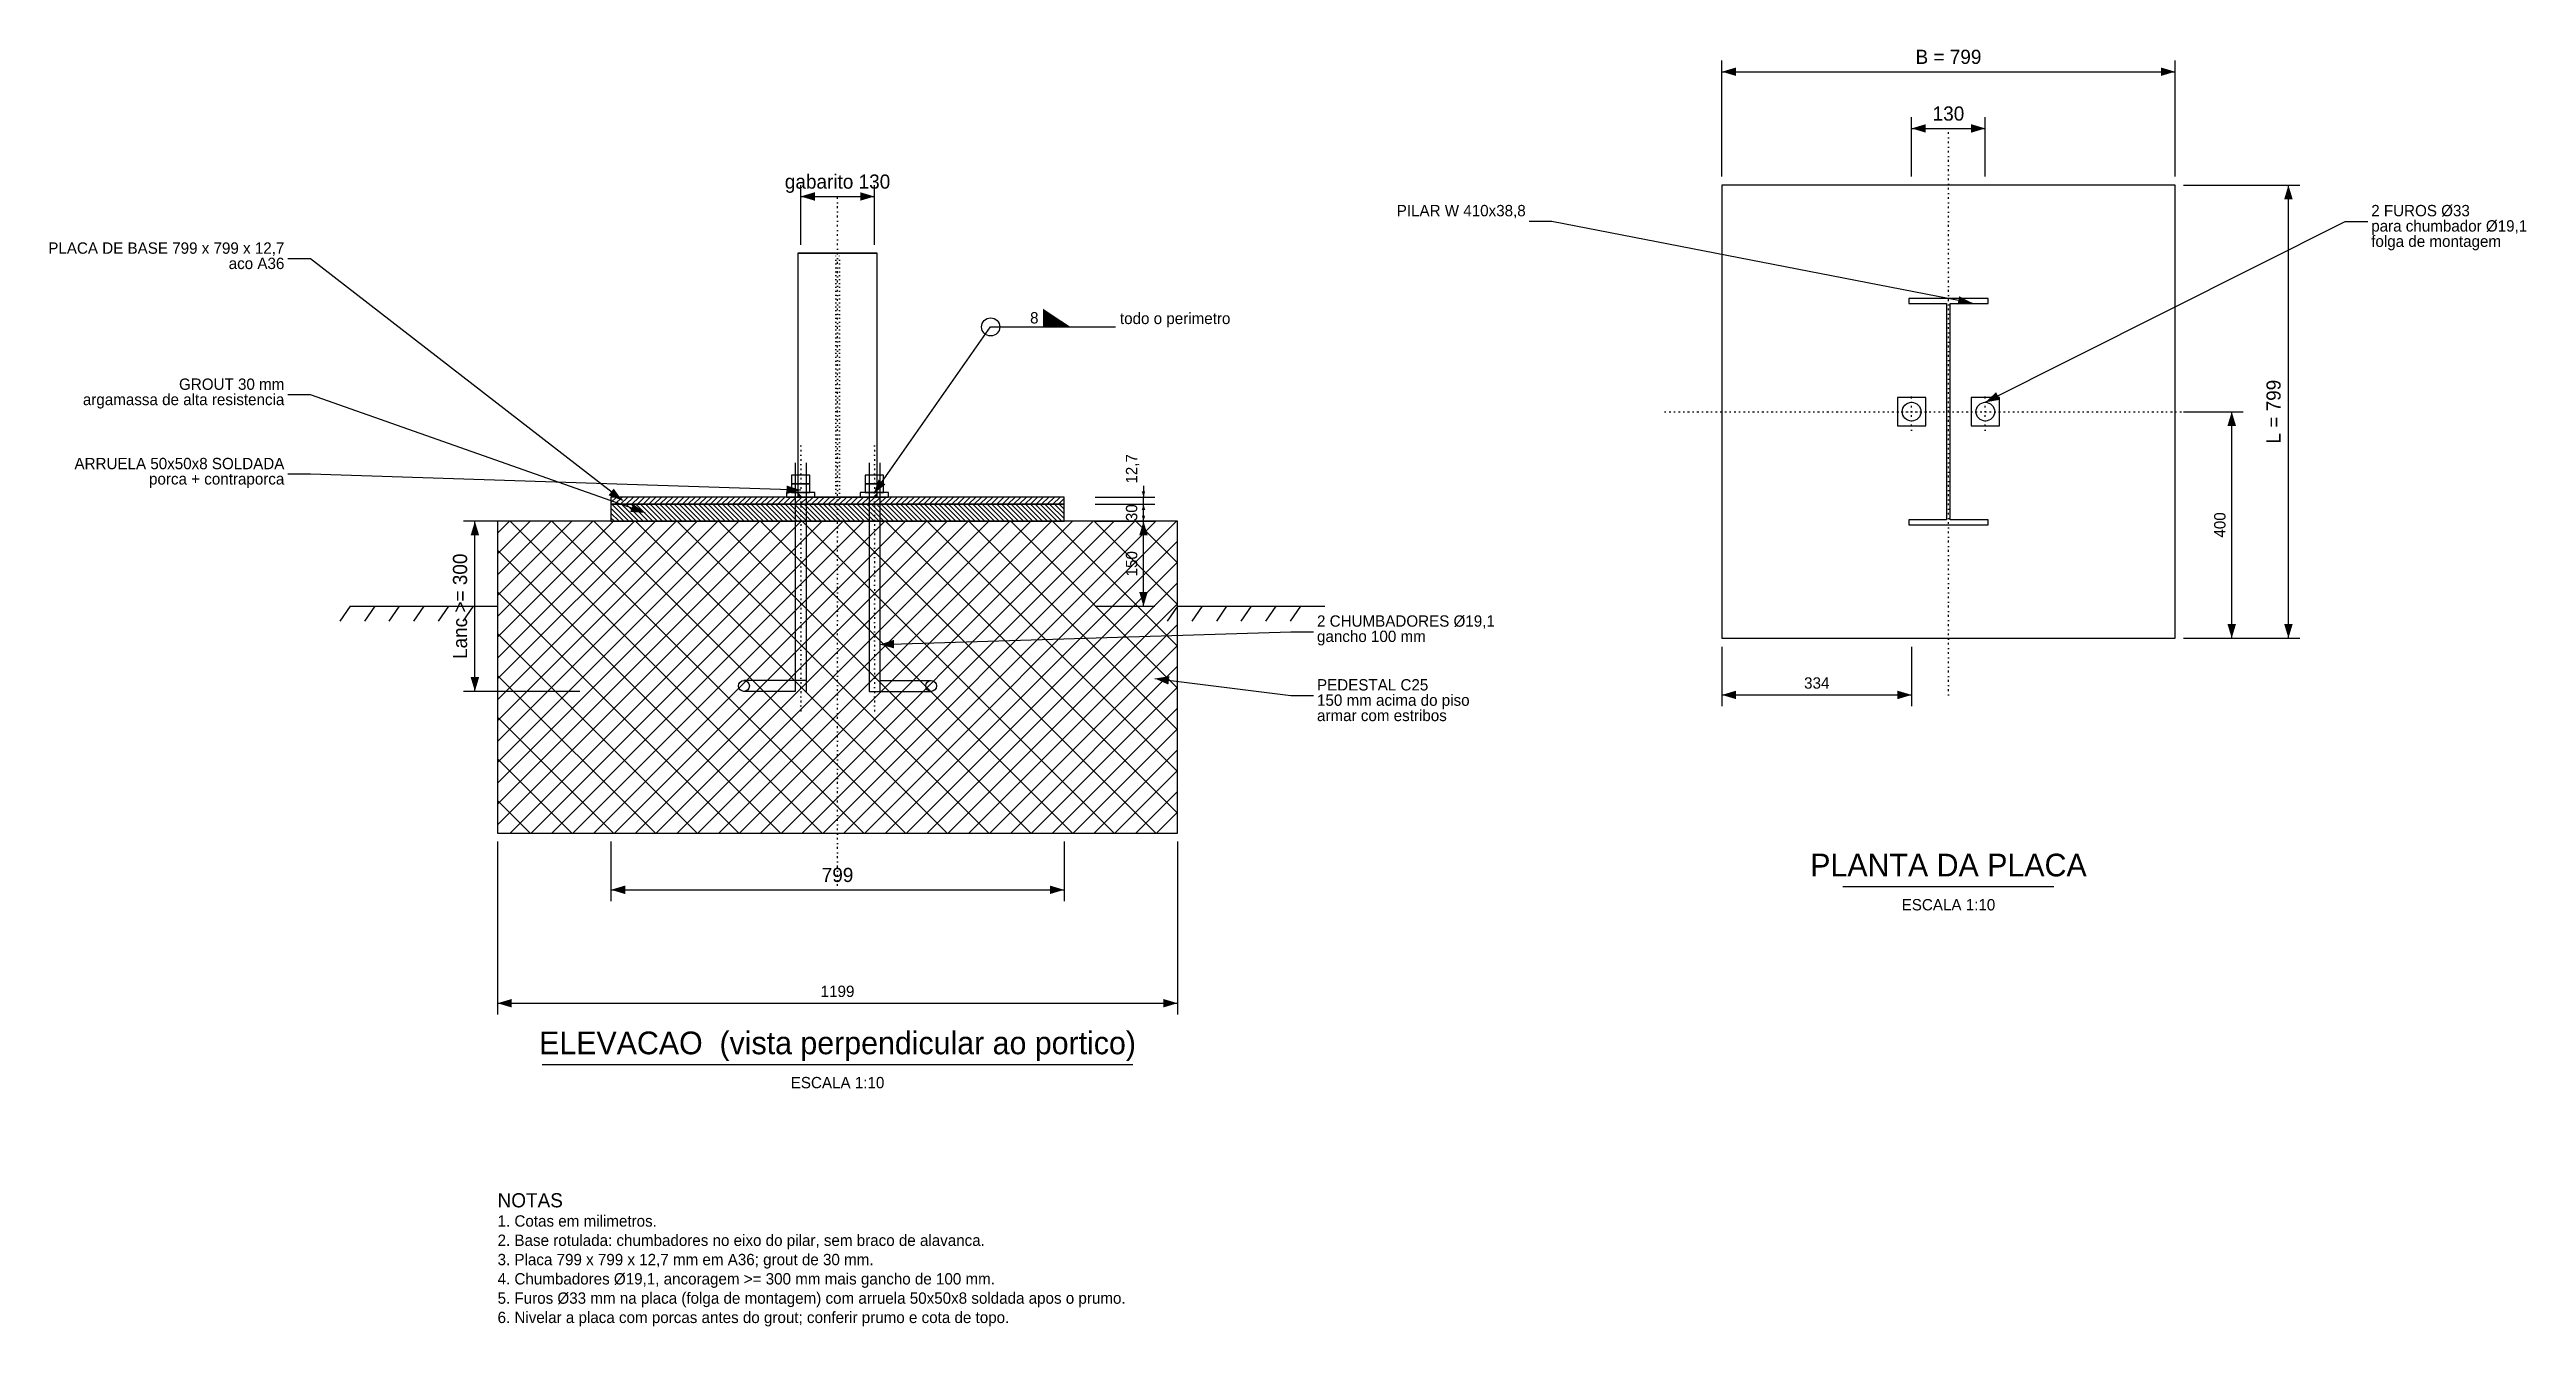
# Model space of a CAD drawing. Header units: millimetres. Extents: x -1390 to 2978, y -1270 to 982.
import ezdxf
from ezdxf.enums import TextEntityAlignment as Align

# ---------------------------------------------------------------- set-up
doc = ezdxf.new("R2010")
doc.units = ezdxf.units.MM
doc.linetypes.add('CENTER', pattern=[16.375, 0.5, -6.35, 3.175, -6.35])
doc.linetypes.add('HIDDEN', pattern=[10.024999999999999, 0.5, -6.35, 3.175])
for name, color, linetype in [('ACO', 7, 'CONTINUOUS'), ('ACO-FINO', 8, 'CONTINUOUS'), ('CONCRETO', 9, 'CONTINUOUS'), ('COTA', 3, 'CONTINUOUS'), ('EIXO', 1, 'CENTER'), ('FURO', 5, 'CONTINUOUS'), ('HACHURA', 8, 'CONTINUOUS'), ('OCULTA', 8, 'HIDDEN'), ('PARAFUSO', 5, 'CONTINUOUS'), ('SOLDA', 2, 'CONTINUOUS'), ('TEXTO', 7, 'CONTINUOUS')]:
    doc.layers.add(name, color=color, linetype=linetype)
doc.styles.get("Standard").update_dxf_attribs({"font": 'txt', "width": 0.85})

msp = doc.modelspace()

# ---------------------------------------------------------------- linework, layer by layer
at = {"layer": 'ACO'}
for points in [[(1559.5, -56.3), (2358.5, -56.3), (2358.5, 742.7), (1559.5, 742.7)], [(-70, 192.7), (70, 192.7), (70, 622.7), (-70, 622.7)], [(-399.5, 180), (399.5, 180), (399.5, 192.7), (-399.5, 192.7)], [(-90, 192.7), (-40, 192.7), (-40, 200.7), (-90, 200.7)], [(40, 192.7), (90, 192.7), (90, 200.7), (40, 200.7)]]:
    msp.add_lwpolyline(points, close=True, dxfattribs=at)
at = {"layer": 'ACO-FINO'}
msp.add_line((-70, 622.7), (70, 622.7), dxfattribs=at)
for points in [[(1889, 143.7), (2029, 143.7), (2029, 152.5), (1962.2, 152.5), (1962.2, 533.9), (2029, 533.9), (2029, 542.7), (1889, 542.7), (1889, 533.9), (1955.8, 533.9), (1955.8, 152.5), (1889, 152.5)], [(1869, 318.2), (1919, 318.2), (1919, 368.2), (1869, 368.2)], [(1999, 318.2), (2049, 318.2), (2049, 368.2), (1999, 368.2)]]:
    msp.add_lwpolyline(points, close=True, dxfattribs=at)
at = {"layer": 'CONCRETO'}
for p, q in [((-859.5, 0), (-877.7, -26)), ((-859.5, 0), (-599.5, 0)), ((-816.1667, 0), (-834.3667, -26)), ((-772.8333, 0), (-791.0333, -26)), ((-729.5, 0), (-747.7, -26)), ((-686.1667, 0), (-704.3667, -26)), ((-642.8333, 0), (-661.0333, -26)), ((599.5, 0), (581.3, -26)), ((599.5, 0), (859.5, 0)), ((642.8333, 0), (624.6333, -26)), ((686.1667, 0), (667.9667, -26)), ((729.5, 0), (711.3, -26)), ((772.8333, 0), (754.6333, -26)), ((816.1667, 0), (797.9667, -26))]:
    msp.add_line(p, q, dxfattribs=at)
for points in [[(-399.5, 150), (399.5, 150), (399.5, 180), (-399.5, 180)], [(-599.5, -400), (599.5, -400), (599.5, 150), (-599.5, 150)]]:
    msp.add_lwpolyline(points, close=True, dxfattribs=at)
at = {"layer": 'COTA'}
for p, q in [((1559.5, 757.7), (1559.5, 962.7)), ((2358.5, 757.7), (2358.5, 962.7)), ((1559.5, 942.7), (2358.5, 942.7)), ((1894, 757.7), (1894, 862.7)), ((1894, 842.7), (2024, 842.7)), ((2024, 757.7), (2024, 862.7)), ((-65, 637.7), (-65, 742.7)), ((65, 637.7), (65, 742.7)), ((2373.5, 742.7), (2578.5, 742.7)), ((2558.5, -56.3), (2558.5, 742.7)), ((-65, 722.7), (65, 722.7)), ((2373.5, 343.2), (2478.5, 343.2)), ((2458.5, -56.3), (2458.5, 343.2)), ((454.5, 192.7), (559.5, 192.7)), ((454.5, 180), (559.5, 180)), ((454.5, 180), (559.5, 180)), ((539.5, 212.7), (539.5, 192.7)), ((539.5, 180), (539.5, 192.7)), ((539.5, 150), (539.5, 180)), ((539.5, 160), (539.5, 180)), ((-454.5, 150), (-659.5, 150)), ((-639.5, -150), (-639.5, 150)), ((454.5, 150), (559.5, 150)), ((454.5, 150), (559.5, 150)), ((539.5, 0), (539.5, 150)), ((454.5, 0), (559.5, 0)), ((1559.5, -71.3), (1559.5, -176.3)), ((1894, -71.3), (1894, -176.3)), ((2373.5, -56.3), (2578.5, -56.3)), ((2373.5, -56.3), (2478.5, -56.3)), ((-454.5, -150), (-659.5, -150)), ((1559.5, -156.3), (1894, -156.3)), ((-599.5, -415), (-599.5, -720)), ((-399.5, -415), (-399.5, -520)), ((399.5, -415), (399.5, -520)), ((599.5, -415), (599.5, -720)), ((-399.5, -500), (399.5, -500)), ((-599.5, -700), (599.5, -700))]:
    msp.add_line(p, q, dxfattribs=at)
for points in [[(1559.5, 942.7), (1584.5, 935.2), (1584.5, 950.2)], [(2358.5, 942.7), (2333.5, 950.2), (2333.5, 935.2)], [(1894, 842.7), (1919, 835.2), (1919, 850.2)], [(2024, 842.7), (1999, 850.2), (1999, 835.2)], [(2558.5, 742.7), (2551, 717.7), (2566, 717.7)], [(-65, 722.7), (-40, 715.2), (-40, 730.2)], [(65, 722.7), (40, 730.2), (40, 715.2)], [(2458.5, 343.2), (2451, 318.2), (2466, 318.2)], [(539.5, 192.7), (542.5, 202.7), (536.5, 202.7)], [(539.5, 180), (536.5, 170), (542.5, 170)], [(539.5, 180), (536.5, 170), (542.5, 170)], [(-639.5, 150), (-647, 125), (-632, 125)], [(539.5, 150), (532, 125), (547, 125)], [(539.5, 150), (542.5, 160), (536.5, 160)], [(539.5, 0), (547, 25), (532, 25)], [(2458.5, -56.3), (2466, -31.3), (2451, -31.3)], [(2558.5, -56.3), (2566, -31.3), (2551, -31.3)], [(-639.5, -150), (-632, -125), (-647, -125)], [(1559.5, -156.3), (1584.5, -163.8), (1584.5, -148.8)], [(1894, -156.3), (1869, -148.8), (1869, -163.8)], [(-399.5, -500), (-374.5, -507.5), (-374.5, -492.5)], [(399.5, -500), (374.5, -492.5), (374.5, -507.5)], [(-599.5, -700), (-574.5, -707.5), (-574.5, -692.5)], [(599.5, -700), (574.5, -692.5), (574.5, -707.5)]]:
    msp.add_solid(points, dxfattribs=at)
at = {"layer": 'EIXO'}
for p, q in [((1959, -156.3), (1959, 842.7)), ((0, -500), (0, 722.7)), ((1894, 310.7), (1894, 375.7)), ((2024, 310.7), (2024, 375.7)), ((1459.5, 343.2), (2458.5, 343.2)), ((1861.5, 343.2), (1926.5, 343.2)), ((1991.5, 343.2), (2056.5, 343.2)), ((-65, 282.7), (-65, -190)), ((65, 282.7), (65, -190))]:
    msp.add_line(p, q, dxfattribs=at)
at = {"layer": 'FURO'}
for centre in [(1894, 343.2), (2024, 343.2)]:
    msp.add_circle(centre, 16.5, dxfattribs=at)
at = {"layer": 'HACHURA'}
for p, q in [((-399.5, 182.8591), (-389.6591, 192.7)), ((-368.1164, 150), (-398.1164, 180)), ((-392.4596, 180), (-379.7596, 192.7)), ((-359.6312, 150), (-389.6312, 180)), ((-382.5601, 180), (-369.8601, 192.7)), ((-351.1459, 150), (-381.1459, 180)), ((-372.6606, 180), (-359.9606, 192.7)), ((-342.6606, 150), (-372.6606, 180)), ((-334.1753, 150), (-364.1753, 180)), ((-362.7611, 180), (-350.0611, 192.7)), ((-325.69, 150), (-355.69, 180)), ((-352.8616, 180), (-340.1616, 192.7)), ((-317.2048, 150), (-347.2048, 180)), ((-342.9621, 180), (-330.2621, 192.7)), ((-308.7195, 150), (-338.7195, 180)), ((-333.0626, 180), (-320.3626, 192.7)), ((-300.2342, 150), (-330.2342, 180)), ((-323.1631, 180), (-310.4631, 192.7)), ((-291.7489, 150), (-321.7489, 180)), ((-313.2636, 180), (-300.5636, 192.7)), ((-283.2636, 150), (-313.2636, 180)), ((-274.7784, 150), (-304.7784, 180)), ((-303.3641, 180), (-290.6641, 192.7)), ((-266.2931, 150), (-296.2931, 180)), ((-293.4646, 180), (-280.7646, 192.7)), ((-257.8078, 150), (-287.8078, 180)), ((-283.5652, 180), (-270.8652, 192.7)), ((-249.3225, 150), (-279.3225, 180)), ((-273.6657, 180), (-260.9657, 192.7)), ((-240.8372, 150), (-270.8372, 180)), ((-263.7662, 180), (-251.0662, 192.7)), ((-232.3519, 150), (-262.3519, 180)), ((-253.8667, 180), (-241.1667, 192.7)), ((-223.8667, 150), (-253.8667, 180)), ((-215.3814, 150), (-245.3814, 180)), ((-243.9672, 180), (-231.2672, 192.7)), ((-206.8961, 150), (-236.8961, 180)), ((-234.0677, 180), (-221.3677, 192.7)), ((-198.4108, 150), (-228.4108, 180)), ((-224.1682, 180), (-211.4682, 192.7)), ((-189.9255, 150), (-219.9255, 180)), ((-214.2687, 180), (-201.5687, 192.7)), ((-181.4403, 150), (-211.4403, 180)), ((-204.3692, 180), (-191.6692, 192.7)), ((-172.955, 150), (-202.955, 180)), ((-194.4697, 180), (-181.7697, 192.7)), ((-164.4697, 150), (-194.4697, 180)), ((-155.9844, 150), (-185.9844, 180)), ((-184.5702, 180), (-171.8702, 192.7)), ((-147.4991, 150), (-177.4991, 180)), ((-174.6707, 180), (-161.9707, 192.7)), ((-139.0139, 150), (-169.0139, 180)), ((-164.7712, 180), (-152.0712, 192.7)), ((-130.5286, 150), (-160.5286, 180)), ((-154.8717, 180), (-142.1717, 192.7)), ((-122.0433, 150), (-152.0433, 180)), ((-144.9722, 180), (-132.2722, 192.7)), ((-113.558, 150), (-143.558, 180)), ((-135.0727, 180), (-122.3727, 192.7)), ((-105.0727, 150), (-135.0727, 180)), ((-96.5874, 150), (-126.5874, 180)), ((-125.1732, 180), (-112.4732, 192.7)), ((-88.1022, 150), (-118.1022, 180)), ((-115.2737, 180), (-102.5737, 192.7)), ((-79.6169, 150), (-109.6169, 180)), ((-105.3742, 180), (-92.6742, 192.7)), ((-71.1316, 150), (-101.1316, 180)), ((-95.4747, 180), (-82.7747, 192.7)), ((-62.6463, 150), (-92.6463, 180)), ((-85.5753, 180), (-72.8753, 192.7)), ((-54.161, 150), (-84.161, 180)), ((-75.6758, 180), (-62.9758, 192.7)), ((-45.6758, 150), (-75.6758, 180)), ((-37.1905, 150), (-67.1905, 180)), ((-65.7763, 180), (-53.0763, 192.7)), ((-28.7052, 150), (-58.7052, 180)), ((-55.8768, 180), (-43.1768, 192.7)), ((-20.2199, 150), (-50.2199, 180)), ((-45.9773, 180), (-33.2773, 192.7)), ((-11.7346, 150), (-41.7346, 180)), ((-36.0778, 180), (-23.3778, 192.7)), ((-3.2494, 150), (-33.2494, 180)), ((-26.1783, 180), (-13.4783, 192.7)), ((5.2359, 150), (-24.7641, 180)), ((-16.2788, 180), (-3.5788, 192.7)), ((13.7212, 150), (-16.2788, 180)), ((22.2065, 150), (-7.7935, 180)), ((-6.3793, 180), (6.3207, 192.7)), ((30.6918, 150), (0.6918, 180)), ((3.5202, 180), (16.2202, 192.7)), ((39.1771, 150), (9.1771, 180)), ((13.4197, 180), (26.1197, 192.7)), ((47.6623, 150), (17.6623, 180)), ((23.3192, 180), (36.0192, 192.7)), ((56.1476, 150), (26.1476, 180)), ((33.2187, 180), (45.9187, 192.7)), ((64.6329, 150), (34.6329, 180)), ((43.1182, 180), (55.8182, 192.7)), ((73.1182, 150), (43.1182, 180)), ((81.6035, 150), (51.6035, 180)), ((53.0177, 180), (65.7177, 192.7)), ((90.0887, 150), (60.0887, 180)), ((62.9172, 180), (75.6172, 192.7)), ((98.574, 150), (68.574, 180)), ((72.8167, 180), (85.5167, 192.7)), ((107.0593, 150), (77.0593, 180)), ((82.7162, 180), (95.4162, 192.7)), ((115.5446, 150), (85.5446, 180)), ((92.6157, 180), (105.3157, 192.7)), ((124.0299, 150), (94.0299, 180)), ((102.5152, 180), (115.2152, 192.7)), ((132.5152, 150), (102.5152, 180)), ((141.0004, 150), (111.0004, 180)), ((112.4146, 180), (125.1146, 192.7)), ((149.4857, 150), (119.4857, 180)), ((122.3141, 180), (135.0141, 192.7)), ((157.971, 150), (127.971, 180)), ((132.2136, 180), (144.9136, 192.7)), ((166.4563, 150), (136.4563, 180)), ((142.1131, 180), (154.8131, 192.7)), ((174.9416, 150), (144.9416, 180)), ((152.0126, 180), (164.7126, 192.7)), ((183.4268, 150), (153.4268, 180)), ((161.9121, 180), (174.6121, 192.7)), ((191.9121, 150), (161.9121, 180)), ((200.3974, 150), (170.3974, 180)), ((171.8116, 180), (184.5116, 192.7)), ((208.8827, 150), (178.8827, 180)), ((181.7111, 180), (194.4111, 192.7)), ((217.368, 150), (187.368, 180)), ((191.6106, 180), (204.3106, 192.7)), ((225.8532, 150), (195.8532, 180)), ((201.5101, 180), (214.2101, 192.7)), ((234.3385, 150), (204.3385, 180)), ((211.4096, 180), (224.1096, 192.7)), ((242.8238, 150), (212.8238, 180)), ((221.3091, 180), (234.0091, 192.7)), ((251.3091, 150), (221.3091, 180)), ((259.7944, 150), (229.7944, 180)), ((231.2086, 180), (243.9086, 192.7)), ((268.2797, 150), (238.2797, 180)), ((241.1081, 180), (253.8081, 192.7)), ((276.7649, 150), (246.7649, 180)), ((251.0076, 180), (263.7076, 192.7)), ((285.2502, 150), (255.2502, 180)), ((260.9071, 180), (273.6071, 192.7)), ((293.7355, 150), (263.7355, 180)), ((270.8066, 180), (283.5066, 192.7)), ((302.2208, 150), (272.2208, 180)), ((280.7061, 180), (293.4061, 192.7)), ((310.7061, 150), (280.7061, 180)), ((319.1913, 150), (289.1913, 180)), ((290.6056, 180), (303.3056, 192.7)), ((327.6766, 150), (297.6766, 180)), ((300.5051, 180), (313.2051, 192.7)), ((336.1619, 150), (306.1619, 180)), ((310.4045, 180), (323.1045, 192.7)), ((344.6472, 150), (314.6472, 180)), ((320.304, 180), (333.004, 192.7)), ((353.1325, 150), (323.1325, 180)), ((330.2035, 180), (342.9035, 192.7)), ((361.6177, 150), (331.6177, 180)), ((340.103, 180), (352.803, 192.7)), ((370.103, 150), (340.103, 180)), ((378.5883, 150), (348.5883, 180)), ((350.0025, 180), (362.7025, 192.7)), ((387.0736, 150), (357.0736, 180)), ((359.902, 180), (372.602, 192.7)), ((395.5589, 150), (365.5589, 180)), ((369.8015, 180), (382.5015, 192.7)), ((399.5, 154.5442), (374.0442, 180)), ((379.701, 180), (392.401, 192.7)), ((399.5, 163.0294), (382.5294, 180)), ((389.6005, 180), (399.5, 189.8995)), ((399.5, 171.5147), (391.0147, 180)), ((-599.5, -385.6048), (-63.8952, 150)), ((-599.5, -348.8352), (-100.6648, 150)), ((-599.5, -312.0657), (-137.4343, 150)), ((-599.5, -275.2961), (-174.2039, 150)), ((-599.5, -238.5266), (-210.9734, 150)), ((-599.5, -201.757), (-247.743, 150)), ((-599.5, -164.9874), (-284.5126, 150)), ((-599.5, -128.2179), (-321.2821, 150)), ((-599.5, -91.4483), (-358.0517, 150)), ((-599.5, -54.6788), (-394.8212, 150)), ((-599.5, -17.9092), (-431.5908, 150)), ((-599.5, 18.8603), (-468.3603, 150)), ((-599.5, 55.6299), (-505.1299, 150)), ((-599.5, 92.3994), (-541.8994, 150)), ((-599.5, 129.169), (-578.669, 150)), ((-577.1257, -400), (-27.1257, 150)), ((-27.1257, -400), (-577.1257, 150)), ((-540.3561, -400), (9.6439, 150)), ((-503.5866, -400), (46.4134, 150)), ((46.4134, -400), (-503.5866, 150)), ((-466.817, -400), (83.183, 150)), ((-430.0475, -400), (119.9525, 150)), ((119.9525, -400), (-430.0475, 150)), ((-376.6017, 150), (-399.5, 172.8983)), ((-385.087, 150), (-399.5, 164.413)), ((-393.5723, 150), (-399.5, 155.9277)), ((-393.2779, -400), (156.7221, 150)), ((-356.5084, -400), (193.4916, 150)), ((193.4916, -400), (-356.5084, 150)), ((-319.7388, -400), (230.2612, 150)), ((-282.9693, -400), (267.0307, 150)), ((267.0307, -400), (-282.9693, 150)), ((-246.1997, -400), (303.8003, 150)), ((-209.4302, -400), (340.5698, 150)), ((340.5698, -400), (-209.4302, 150)), ((-172.6606, -400), (377.3394, 150)), ((-135.8911, -400), (414.1089, 150)), ((414.1089, -400), (-135.8911, 150)), ((-99.1215, -400), (450.8785, 150)), ((-62.3519, -400), (487.6481, 150)), ((487.6481, -400), (-62.3519, 150)), ((-25.5824, -400), (524.4176, 150)), ((11.1872, -400), (561.1872, 150)), ((561.1872, -400), (11.1872, 150)), ((47.9567, -400), (597.9567, 150)), ((599.5, -364.7737), (84.7263, 150)), ((599.5, -291.2346), (158.2654, 150)), ((599.5, -217.6955), (231.8045, 150)), ((599.5, -144.1564), (305.3436, 150)), ((599.5, -70.6173), (378.8827, 150)), ((599.5, 2.9218), (452.4218, 150)), ((599.5, 76.4609), (525.9609, 150)), ((-100.6648, -400), (-599.5, 98.8352)), ((84.7263, -400), (599.5, 114.7737)), ((121.4958, -400), (599.5, 78.0042)), ((-174.2039, -400), (-599.5, 25.2961)), ((158.2654, -400), (599.5, 41.2346)), ((195.0349, -400), (599.5, 4.4651)), ((231.8045, -400), (599.5, -32.3045)), ((-247.743, -400), (-599.5, -48.243)), ((268.574, -400), (599.5, -69.074)), ((-321.2821, -400), (-599.5, -121.7821)), ((305.3436, -400), (599.5, -105.8436)), ((342.1131, -400), (599.5, -142.6131)), ((-394.8212, -400), (-599.5, -195.3212)), ((378.8827, -400), (599.5, -179.3827)), ((415.6522, -400), (599.5, -216.1522)), ((452.4218, -400), (599.5, -252.9218)), ((-468.3603, -400), (-599.5, -268.8603)), ((489.1913, -400), (599.5, -289.6913)), ((-541.8994, -400), (-599.5, -342.3994)), ((525.9609, -400), (599.5, -326.4609)), ((562.7304, -400), (599.5, -363.2304))]:
    msp.add_line(p, q, dxfattribs=at)
at = {"layer": 'OCULTA'}
for p, q in [((-3.2, 192.7), (-3.2, 622.7)), ((3.2, 192.7), (3.2, 622.7))]:
    msp.add_line(p, q, dxfattribs=at)
at = {"layer": 'PARAFUSO'}
for p, q in [((-74.525, 252.7), (-74.525, -150)), ((-55.475, 252.7), (-55.475, -150)), ((55.475, 252.7), (55.475, -150)), ((74.525, 252.7), (74.525, -150)), ((-55.475, -130.95), (-165, -130.95)), ((74.525, -130.95), (165, -130.95)), ((-74.525, -150), (-165, -150)), ((55.475, -150), (165, -150))]:
    msp.add_line(p, q, dxfattribs=at)
for points in [[(-81.1925, 215.94), (-48.8075, 215.94), (-48.8075, 231.18), (-81.1925, 231.18)], [(48.8075, 215.94), (81.1925, 215.94), (81.1925, 231.18), (48.8075, 231.18)], [(-81.1925, 200.7), (-48.8075, 200.7), (-48.8075, 215.94), (-81.1925, 215.94)], [(48.8075, 200.7), (81.1925, 200.7), (81.1925, 215.94), (48.8075, 215.94)]]:
    msp.add_lwpolyline(points, close=True, dxfattribs=at)
for centre in [(-165, -140.475), (165, -140.475)]:
    msp.add_arc(centre, 9.525, 0, 360, dxfattribs=at)
at = {"layer": 'SOLDA'}
for p, q in [((64, 198.7), (270, 492.7)), ((270, 492.7), (490, 492.7))]:
    msp.add_line(p, q, dxfattribs=at)
msp.add_circle((270, 492.7), 16, dxfattribs=at)
for points in [[(362.4, 492.7), (410.8, 492.7), (362.4, 524.7)], [(64, 198.7), (84.4882, 214.8705), (72.2036, 223.478)], [(-70, 192.7), (-62, 192.7), (-70, 200.7)], [(70, 192.7), (62, 192.7), (70, 200.7)]]:
    msp.add_solid(points, dxfattribs=at)
at = {"layer": 'TEXTO'}
for p, q in [((1259.5, 678.78), (1219.5, 678.78)), ((2001, 534.7), (1259.5, 678.78)), ((2024, 359.7), (2658.5, 678.78)), ((2658.5, 678.78), (2698.5, 678.78)), ((-929.5, 612.7), (-969.5, 612.7)), ((-379.5, 186.35), (-929.5, 612.7)), ((-929.5, 372.7), (-969.5, 372.7)), ((-339.5, 165), (-929.5, 372.7)), ((-929.5, 232.7), (-969.5, 232.7)), ((-65, 204.7), (-929.5, 232.7)), ((74.525, -67.5), (799.5, -45)), ((799.5, -45), (839.5, -45)), ((559.5, -127.5), (799.5, -157.5)), ((799.5, -157.5), (839.5, -157.5)), ((1773, -494.3), (2145, -494.3)), ((-520.8, -808), (520.8, -808))]:
    msp.add_line(p, q, dxfattribs=at)
for points in [[(2001, 534.7), (1977.8896, 546.8308), (1975.0284, 532.1062)], [(2024, 359.7), (2049.7044, 364.2314), (2042.9653, 377.6323)], [(-379.5, 186.35), (-394.6637, 207.5941), (-403.8536, 195.7389)], [(-339.5, 165), (-360.591, 180.3759), (-365.5719, 166.227)], [(-65, 204.7), (-89.7441, 213.0054), (-90.2297, 198.0132)], [(74.525, -67.5), (99.7456, -74.2209), (99.2803, -59.2281)], [(559.5, -127.5), (583.3767, -138.043), (585.2372, -123.1588)]]:
    msp.add_solid(points, dxfattribs=at)

# ---------------------------------------------------------------- texts
at = {"layer": 'COTA'}
for s, height, p in [('B = 799', 25, (1959, 956.45)), ('130', 25, (1959, 856.45)), ('gabarito 130', 25, (0, 736.45)), ('334', 20, (1726.75, -145.3)), ('799', 25, (0, -486.25)), ('1199', 20, (0, -689))]:
    msp.add_text(s, height=height, dxfattribs=at).set_placement(p, align=Align.CENTER)
for s, height, p in [('L = 799', 25, (2544.75, 343.2)), ('12,7', 20, (528.5, 242.35)), ('30', 20, (528.5, 165)), ('400', 20, (2447.5, 143.45)), ('Lanc >= 300', 25, (-653.25, 0)), ('150', 20, (528.5, 75))]:
    msp.add_text(s, height=height, rotation=90, dxfattribs=at).set_placement(p, align=Align.CENTER)
at = {"layer": 'SOLDA'}
msp.add_text('8', height=20, dxfattribs=at).set_placement((354.4, 498.7), align=Align.RIGHT)
msp.add_text('todo o perimetro', height=20, dxfattribs=at).set_placement((498, 497.7))
at = {"layer": 'TEXTO'}
for s, p in [('PILAR W 410x38,8', (1213.5, 687.78)), ('PLACA DE BASE 799 x 799 x 12,7', (-975.5, 621.7)), ('aco A36', (-975.5, 594.7)), ('GROUT 30 mm', (-975.5, 381.7)), ('argamassa de alta resistencia', (-975.5, 354.7)), ('ARRUELA 50x50x8 SOLDADA', (-975.5, 241.7)), ('porca + contraporca', (-975.5, 214.7))]:
    msp.add_text(s, height=20, dxfattribs=at).set_placement(p, align=Align.RIGHT)
for s, height, p in [('2 FUROS %%c33', 20, (2704.5, 687.78)), ('para chumbador %%c19,1', 20, (2704.5, 660.78)), ('folga de montagem', 20, (2704.5, 633.78)), ('gancho 100 mm', 20, (845.5, -63)), ('2 CHUMBADORES %%c19,1', 20, (845.5, -36)), ('PEDESTAL C25', 20, (845.5, -148.5)), ('150 mm acima do piso', 20, (845.5, -175.5)), ('armar com estribos', 20, (845.5, -202.5)), ('NOTAS', 25, (-599.5, -1060)), ('1. Cotas em milimetros.', 20, (-599.5, -1094)), ('2. Base rotulada: chumbadores no eixo do pilar, sem braco de alavanca.', 20, (-599.5, -1128)), ('4. Chumbadores %%c19,1, ancoragem >= 300 mm mais gancho de 100 mm.', 20, (-599.5, -1196)), ('3. Placa 799 x 799 x 12,7 mm em A36; grout de 30 mm.', 20, (-599.5, -1162)), ('5. Furos %%c33 mm na placa (folga de montagem) com arruela 50x50x8 soldada apos o prumo.', 20, (-599.5, -1230)), ('6. Nivelar a placa com porcas antes do grout; conferir prumo e cota de topo.', 20, (-599.5, -1264))]:
    msp.add_text(s, height=height, dxfattribs=at).set_placement(p)
for s, height, p in [('PLANTA DA PLACA', 40, (1959, -476.3)), ('ESCALA 1:10', 20, (1959, -536.3)), ('ELEVACAO  (vista perpendicular ao portico)', 40, (0, -790)), ('ESCALA 1:10', 20, (0, -850))]:
    msp.add_text(s, height=height, dxfattribs=at).set_placement(p, align=Align.CENTER)

doc.saveas('drawing.dxf')
